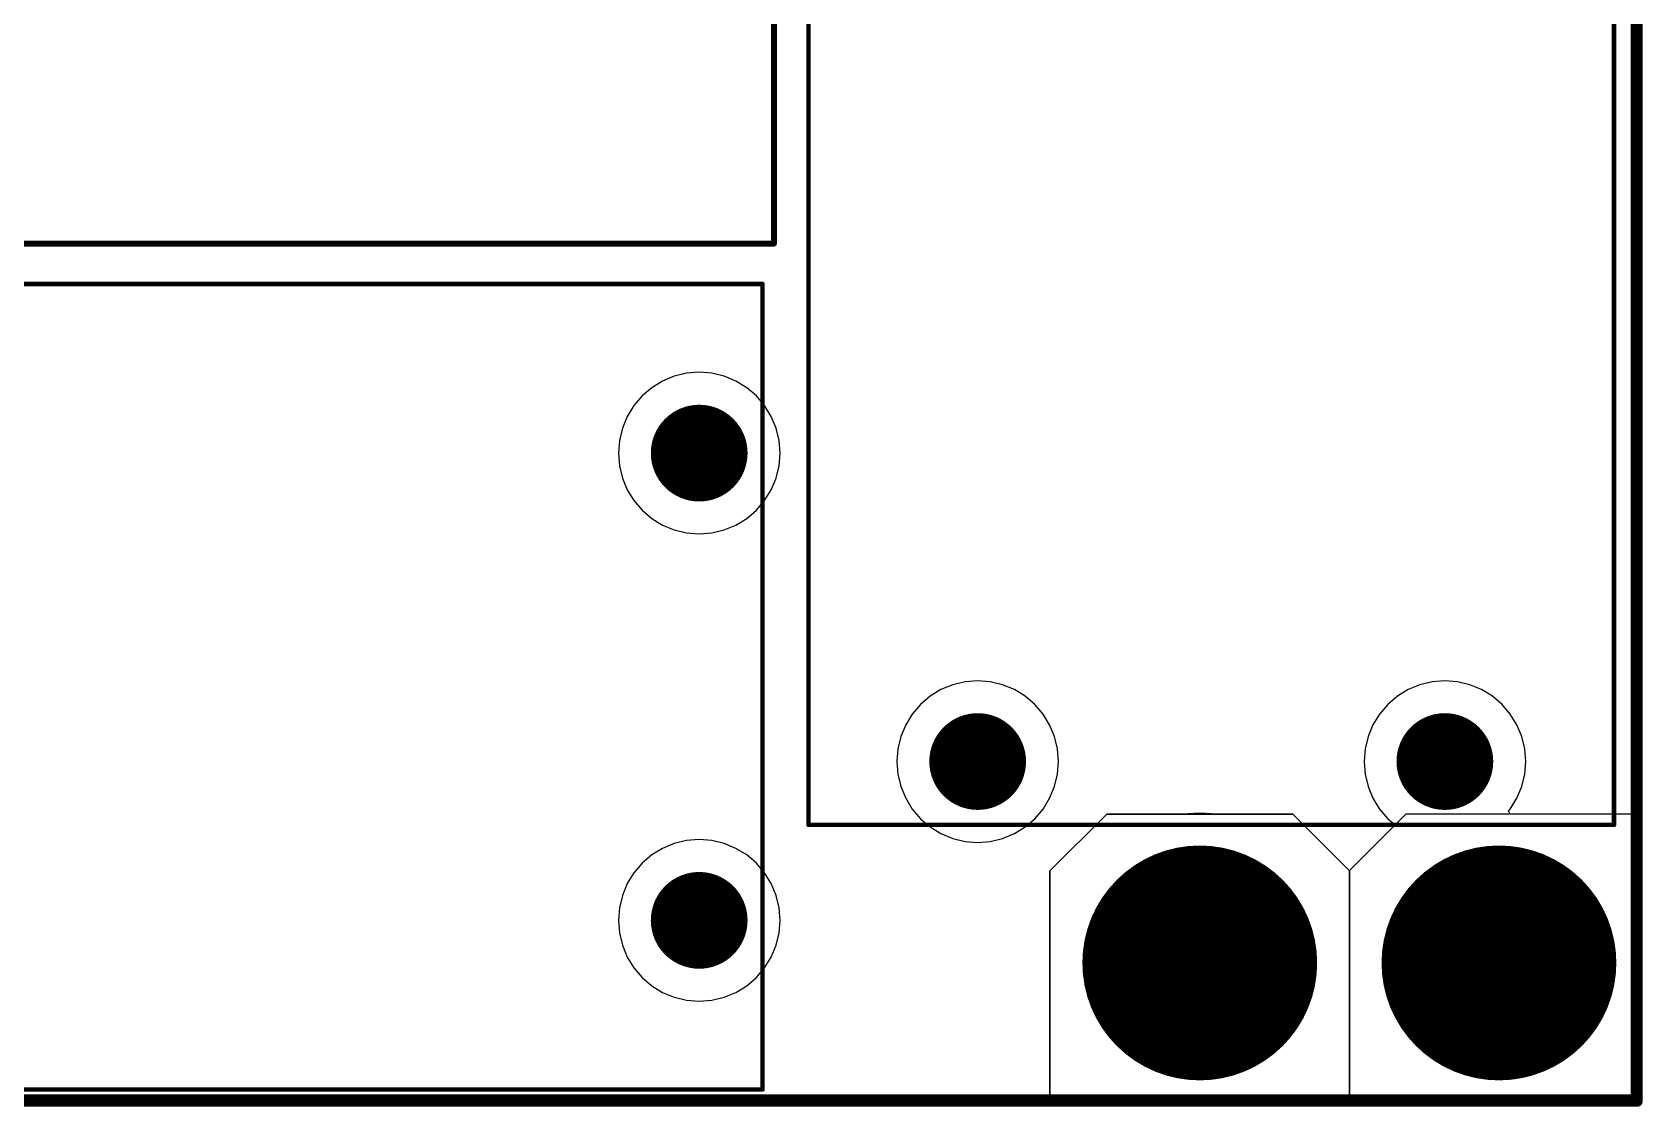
# Model space of a CAD drawing. Extents: x 69 to 227, y 90 to 377.
# Drawn here: x 145.3 to 215.3, y 90.2 to 136.9 of the extents above; entities that cross this region are included whole.
import ezdxf

# ---------------------------------------------------------------- set-up
doc = ezdxf.new("R2010")
doc.units = 0
doc.layers.get('0').update_dxf_attribs({"linetype": 'CONTINUOUS'})
for name, color, linetype in [('BOTTOMLAYER', 5, 'CONTINUOUS'), ('BOTTOMSOLDER', 6, 'CONTINUOUS'), ('MECHANICAL4', 56, 'CONTINUOUS'), ('MULTILAYER', 9, 'CONTINUOUS'), ('TOPLAYER', 1, 'CONTINUOUS'), ('TOPOVERLAY', 2, 'CONTINUOUS'), ('TOPSOLDER', 216, 'CONTINUOUS')]:
    doc.layers.add(name, color=color, linetype=linetype)

# ---------------------------------------------------------------- blocks, each defined once
blk = doc.blocks.new('C4AEOBW5400A3NJ_16')
at = {"layer": 'BOTTOMLAYER', "const_width": 2}
for points in [[(-27.25, 10.15, 1), (-25.25, 10.15, 1)], [(25.25, 10.15, 1), (27.25, 10.15, 1)], [(-27.25, -10.15, 1), (-25.25, -10.15, 1)], [(25.25, -10.15, 1), (27.25, -10.15, 1)]]:
    blk.add_lwpolyline(points, format="xyb", close=True, dxfattribs=at)
at = {"layer": 'BOTTOMSOLDER', "const_width": 2.102}
for points in [[(-27.301, 10.15, 1), (-25.199, 10.15, 1)], [(25.199, 10.15, 1), (27.301, 10.15, 1)], [(-27.301, -10.15, 1), (-25.199, -10.15, 1)], [(25.199, -10.15, 1), (27.301, -10.15, 1)]]:
    blk.add_lwpolyline(points, format="xyb", close=True, dxfattribs=at)
at = {"layer": 'MULTILAYER', "const_width": 2}
for points in [[(-27.25, 10.15, 1), (-25.25, 10.15, 1)], [(25.25, 10.15, 1), (27.25, 10.15, 1)], [(-27.25, -10.15, 1), (-25.25, -10.15, 1)], [(25.25, -10.15, 1), (27.25, -10.15, 1)]]:
    blk.add_lwpolyline(points, format="xyb", close=True, dxfattribs=at)
at = {"layer": 'TOPLAYER', "const_width": 2}
for points in [[(-27.25, 10.15, 1), (-25.25, 10.15, 1)], [(25.25, 10.15, 1), (27.25, 10.15, 1)], [(-27.25, -10.15, 1), (-25.25, -10.15, 1)], [(25.25, -10.15, 1), (27.25, -10.15, 1)]]:
    blk.add_lwpolyline(points, format="xyb", close=True, dxfattribs=at)
at = {"layer": 'TOPOVERLAY', "const_width": 0.2}
for points in [[(-29, -17.5), (-29, 17.5)], [(29, 17.5), (-29, 17.5)], [(29, -17.5), (29, 17.5)], [(29, -17.5), (-29, -17.5)]]:
    blk.add_lwpolyline(points, dxfattribs=at)
at = {"layer": 'TOPOVERLAY', "const_width": 0.1}
for points in [[(-29.05, 17.5, 1), (-28.95, 17.5, 1)], [(-29.05, 17.5, 1), (-28.95, 17.5, 1)], [(28.95, 17.5, 1), (29.05, 17.5, 1)], [(28.95, 17.5, 1), (29.05, 17.5, 1)], [(-29.05, -17.5, 1), (-28.95, -17.5, 1)], [(-29.05, -17.5, 1), (-28.95, -17.5, 1)], [(28.95, -17.5, 1), (29.05, -17.5, 1)], [(28.95, -17.5, 1), (29.05, -17.5, 1)]]:
    blk.add_lwpolyline(points, format="xyb", close=True, dxfattribs=at)
at = {"layer": 'TOPSOLDER', "const_width": 2.102}
for points in [[(-27.301, 10.15, 1), (-25.199, 10.15, 1)], [(25.199, 10.15, 1), (27.301, 10.15, 1)], [(-27.301, -10.15, 1), (-25.199, -10.15, 1)], [(25.199, -10.15, 1), (27.301, -10.15, 1)]]:
    blk.add_lwpolyline(points, format="xyb", close=True, dxfattribs=at)
blk = doc.blocks.new('C4AEOBW5400A3NJ_17')
at = {"layer": 'BOTTOMLAYER', "const_width": 2}
for points in [[(-27.25, 10.15, 1), (-25.25, 10.15, 1)], [(25.25, 10.15, 1), (27.25, 10.15, 1)], [(-27.25, -10.15, 1), (-25.25, -10.15, 1)], [(25.25, -10.15, 1), (27.25, -10.15, 1)]]:
    blk.add_lwpolyline(points, format="xyb", close=True, dxfattribs=at)
at = {"layer": 'BOTTOMSOLDER', "const_width": 2.102}
for points in [[(-27.301, 10.15, 1), (-25.199, 10.15, 1)], [(25.199, 10.15, 1), (27.301, 10.15, 1)], [(-27.301, -10.15, 1), (-25.199, -10.15, 1)], [(25.199, -10.15, 1), (27.301, -10.15, 1)]]:
    blk.add_lwpolyline(points, format="xyb", close=True, dxfattribs=at)
at = {"layer": 'MULTILAYER', "const_width": 2}
for points in [[(-27.25, 10.15, 1), (-25.25, 10.15, 1)], [(25.25, 10.15, 1), (27.25, 10.15, 1)], [(-27.25, -10.15, 1), (-25.25, -10.15, 1)], [(25.25, -10.15, 1), (27.25, -10.15, 1)]]:
    blk.add_lwpolyline(points, format="xyb", close=True, dxfattribs=at)
at = {"layer": 'TOPLAYER', "const_width": 2}
for points in [[(-27.25, 10.15, 1), (-25.25, 10.15, 1)], [(25.25, 10.15, 1), (27.25, 10.15, 1)], [(-27.25, -10.15, 1), (-25.25, -10.15, 1)], [(25.25, -10.15, 1), (27.25, -10.15, 1)]]:
    blk.add_lwpolyline(points, format="xyb", close=True, dxfattribs=at)
at = {"layer": 'TOPOVERLAY', "const_width": 0.2}
for points in [[(-29, 17.5), (-29, -17.5)], [(29, 17.5), (-29, 17.5)], [(29, 17.5), (29, -17.5)], [(29, -17.5), (-29, -17.5)]]:
    blk.add_lwpolyline(points, dxfattribs=at)
at = {"layer": 'TOPOVERLAY', "const_width": 0.1}
for points in [[(-29.05, 17.5, 1), (-28.95, 17.5, 1)], [(-29.05, 17.5, 1), (-28.95, 17.5, 1)], [(28.95, 17.5, 1), (29.05, 17.5, 1)], [(28.95, 17.5, 1), (29.05, 17.5, 1)], [(-29.05, -17.5, 1), (-28.95, -17.5, 1)], [(-29.05, -17.5, 1), (-28.95, -17.5, 1)], [(28.95, -17.5, 1), (29.05, -17.5, 1)], [(28.95, -17.5, 1), (29.05, -17.5, 1)]]:
    blk.add_lwpolyline(points, format="xyb", close=True, dxfattribs=at)
at = {"layer": 'TOPSOLDER', "const_width": 2.102}
for points in [[(-27.301, 10.15, 1), (-25.199, 10.15, 1)], [(25.199, 10.15, 1), (27.301, 10.15, 1)], [(-27.301, -10.15, 1), (-25.199, -10.15, 1)], [(25.199, -10.15, 1), (27.301, -10.15, 1)]]:
    blk.add_lwpolyline(points, format="xyb", close=True, dxfattribs=at)

msp = doc.modelspace()

# ---------------------------------------------------------------- linework, layer by layer
at = {"layer": 'BOTTOMLAYER'}
for p, q in [((214.745, 364.031), (214.745, 102.969)), ((185.265, 108.589), (184.756, 108.378)), ((185.801, 108.718), (185.265, 108.589)), ((186.35, 108.761), (185.801, 108.718)), ((186.899, 108.718), (186.35, 108.761)), ((187.435, 108.589), (186.899, 108.718)), ((187.944, 108.378), (187.435, 108.589)), ((205.565, 108.589), (205.056, 108.378)), ((206.101, 108.718), (205.565, 108.589)), ((206.65, 108.761), (206.101, 108.718)), ((207.199, 108.718), (206.65, 108.761)), ((207.735, 108.589), (207.199, 108.718)), ((208.244, 108.378), (207.735, 108.589)), ((184.286, 108.09), (183.867, 107.733)), ((184.756, 108.378), (184.286, 108.09)), ((188.414, 108.09), (187.944, 108.378)), ((188.833, 107.733), (188.414, 108.09)), ((204.586, 108.09), (204.167, 107.733)), ((205.056, 108.378), (204.586, 108.09)), ((208.714, 108.09), (208.244, 108.378)), ((209.133, 107.733), (208.714, 108.09)), ((183.51, 107.314), (183.222, 106.844)), ((183.867, 107.733), (183.51, 107.314)), ((189.19, 107.314), (188.833, 107.733)), ((189.478, 106.844), (189.19, 107.314)), ((203.81, 107.314), (203.522, 106.844)), ((204.167, 107.733), (203.81, 107.314)), ((209.49, 107.314), (209.133, 107.733)), ((209.778, 106.844), (209.49, 107.314)), ((183.222, 106.844), (183.011, 106.335)), ((189.689, 106.335), (189.478, 106.844)), ((203.522, 106.844), (203.311, 106.335)), ((209.989, 106.335), (209.778, 106.844)), ((182.882, 105.799), (182.839, 105.25)), ((183.011, 106.335), (182.882, 105.799)), ((189.818, 105.799), (189.689, 106.335)), ((189.861, 105.25), (189.818, 105.799)), ((203.182, 105.799), (203.139, 105.25)), ((203.311, 106.335), (203.182, 105.799)), ((210.118, 105.799), (209.989, 106.335)), ((210.161, 105.25), (210.118, 105.799)), ((182.839, 105.25), (182.882, 104.701)), ((189.818, 104.701), (189.861, 105.25)), ((203.139, 105.25), (203.182, 104.701)), ((210.118, 104.701), (210.161, 105.25)), ((182.882, 104.701), (183.011, 104.165)), ((189.689, 104.165), (189.818, 104.701)), ((203.182, 104.701), (203.311, 104.165)), ((209.989, 104.165), (210.118, 104.701)), ((183.011, 104.165), (183.222, 103.656)), ((183.222, 103.656), (183.51, 103.186)), ((189.19, 103.186), (189.478, 103.656)), ((189.478, 103.656), (189.689, 104.165)), ((203.311, 104.165), (203.522, 103.656)), ((203.522, 103.656), (203.81, 103.186)), ((209.49, 103.186), (209.778, 103.656)), ((209.778, 103.656), (209.989, 104.165)), ((183.51, 103.186), (183.867, 102.767)), ((188.833, 102.767), (189.19, 103.186)), ((204.959, 102.969), (202.49, 100.5)), ((203.81, 103.186), (204.167, 102.767)), ((215, 102.969), (204.959, 102.969)), ((209.417, 103.101), (209.49, 103.186)), ((209.467, 102.984), (209.417, 103.101)), ((209.729, 102.969), (209.467, 102.984)), ((214.745, 102.969), (209.729, 102.969)), ((215, 90.5), (215, 102.969)), ((183.867, 102.767), (184.286, 102.41)), ((184.286, 102.41), (184.756, 102.122)), ((187.944, 102.122), (188.414, 102.41)), ((188.414, 102.41), (188.833, 102.767)), ((204.419, 102.43), (202.49, 100.5)), ((204.167, 102.767), (204.414, 102.557)), ((204.414, 102.557), (204.419, 102.43)), ((184.756, 102.122), (185.265, 101.911)), ((185.265, 101.911), (185.801, 101.782)), ((185.801, 101.782), (186.35, 101.739)), ((186.35, 101.739), (186.899, 101.782)), ((186.899, 101.782), (187.435, 101.911)), ((187.435, 101.911), (187.944, 102.122)), ((202.49, 100.5), (202.49, 90.5)), ((202.49, 100.5), (202.49, 90.755)), ((202.49, 90.755), (106.51, 90.755)), ((202.49, 90.5), (215, 90.5))]:
    msp.add_line(p, q, dxfattribs=at)
for points, const_width in [([(193.5, 96.5, 1), (198.5, 96.5, 1)], 5), ([(206.5, 96.5, 1), (211.5, 96.5, 1)], 5), ([(195.75, 100, 1), (196.25, 100, 1)], 0.5), ([(208.75, 100, 1), (209.25, 100, 1)], 0.5), ([(194, 99.531, 1), (194.5, 99.531, 1)], 0.5), ([(197.5, 99.531, 1), (198, 99.531, 1)], 0.5), ([(207, 99.531, 1), (207.5, 99.531, 1)], 0.5), ([(210.5, 99.531, 1), (211, 99.531, 1)], 0.5), ([(192.719, 98.25, 1), (193.219, 98.25, 1)], 0.5), ([(198.781, 98.25, 1), (199.281, 98.25, 1)], 0.5), ([(205.719, 98.25, 1), (206.219, 98.25, 1)], 0.5), ([(211.781, 98.25, 1), (212.281, 98.25, 1)], 0.5), ([(192.25, 96.5, 1), (192.75, 96.5, 1)], 0.5), ([(199.25, 96.5, 1), (199.75, 96.5, 1)], 0.5), ([(205.25, 96.5, 1), (205.75, 96.5, 1)], 0.5), ([(212.25, 96.5, 1), (212.75, 96.5, 1)], 0.5), ([(192.719, 94.75, 1), (193.219, 94.75, 1)], 0.5), ([(198.781, 94.75, 1), (199.281, 94.75, 1)], 0.5), ([(205.719, 94.75, 1), (206.219, 94.75, 1)], 0.5), ([(211.781, 94.75, 1), (212.281, 94.75, 1)], 0.5), ([(194, 93.469, 1), (194.5, 93.469, 1)], 0.5), ([(197.5, 93.469, 1), (198, 93.469, 1)], 0.5), ([(207, 93.469, 1), (207.5, 93.469, 1)], 0.5), ([(210.5, 93.469, 1), (211, 93.469, 1)], 0.5), ([(195.75, 93, 1), (196.25, 93, 1)], 0.5), ([(208.75, 93, 1), (209.25, 93, 1)], 0.5)]:
    msp.add_lwpolyline(points, format="xyb", close=True, dxfattribs=dict(at, const_width=const_width))
at = {"layer": 'BOTTOMSOLDER'}
for points, const_width in [([(193.449, 96.5, 1), (198.551, 96.5, 1)], 5.102), ([(206.449, 96.5, 1), (211.551, 96.5, 1)], 5.102), ([(193.949, 99.531, 1), (194.551, 99.531, 1)], 0.602), ([(195.699, 100, 1), (196.301, 100, 1)], 0.602), ([(197.449, 99.531, 1), (198.051, 99.531, 1)], 0.602), ([(206.949, 99.531, 1), (207.551, 99.531, 1)], 0.602), ([(208.699, 100, 1), (209.301, 100, 1)], 0.602), ([(210.449, 99.531, 1), (211.051, 99.531, 1)], 0.602), ([(192.668, 98.25, 1), (193.27, 98.25, 1)], 0.602), ([(198.73, 98.25, 1), (199.332, 98.25, 1)], 0.602), ([(205.668, 98.25, 1), (206.27, 98.25, 1)], 0.602), ([(211.73, 98.25, 1), (212.332, 98.25, 1)], 0.602), ([(192.199, 96.5, 1), (192.801, 96.5, 1)], 0.602), ([(199.199, 96.5, 1), (199.801, 96.5, 1)], 0.602), ([(205.199, 96.5, 1), (205.801, 96.5, 1)], 0.602), ([(212.199, 96.5, 1), (212.801, 96.5, 1)], 0.602), ([(192.668, 94.75, 1), (193.27, 94.75, 1)], 0.602), ([(198.73, 94.75, 1), (199.332, 94.75, 1)], 0.602), ([(205.668, 94.75, 1), (206.27, 94.75, 1)], 0.602), ([(211.73, 94.75, 1), (212.332, 94.75, 1)], 0.602), ([(193.949, 93.469, 1), (194.551, 93.469, 1)], 0.602), ([(197.449, 93.469, 1), (198.051, 93.469, 1)], 0.602), ([(206.949, 93.469, 1), (207.551, 93.469, 1)], 0.602), ([(210.449, 93.469, 1), (211.051, 93.469, 1)], 0.602), ([(195.699, 93, 1), (196.301, 93, 1)], 0.602), ([(208.699, 93, 1), (209.301, 93, 1)], 0.602)]:
    msp.add_lwpolyline(points, format="xyb", close=True, dxfattribs=dict(at, const_width=const_width))
at = {"layer": 'MECHANICAL4', "const_width": 0.5}
for points in [[(215, 376.5), (215, 90.5)], [(81, 90.5), (215, 90.5)]]:
    msp.add_lwpolyline(points, dxfattribs=at)
at = {"layer": 'MECHANICAL4', "const_width": 0.25}
msp.add_lwpolyline([(214.875, 90.5, 1), (215.125, 90.5, 1)], format="xyb", close=True, dxfattribs=at)
msp.add_lwpolyline([(214.875, 90.5, 1), (215.125, 90.5, 1)], format="xyb", close=True, dxfattribs=at)
at = {"layer": 'MULTILAYER'}
for points, const_width in [([(193.5, 96.5, 1), (198.5, 96.5, 1)], 5), ([(206.5, 96.5, 1), (211.5, 96.5, 1)], 5), ([(195.75, 100, 1), (196.25, 100, 1)], 0.5), ([(208.75, 100, 1), (209.25, 100, 1)], 0.5), ([(194, 99.531, 1), (194.5, 99.531, 1)], 0.5), ([(197.5, 99.531, 1), (198, 99.531, 1)], 0.5), ([(207, 99.531, 1), (207.5, 99.531, 1)], 0.5), ([(210.5, 99.531, 1), (211, 99.531, 1)], 0.5), ([(192.719, 98.25, 1), (193.219, 98.25, 1)], 0.5), ([(198.781, 98.25, 1), (199.281, 98.25, 1)], 0.5), ([(205.719, 98.25, 1), (206.219, 98.25, 1)], 0.5), ([(211.781, 98.25, 1), (212.281, 98.25, 1)], 0.5), ([(192.25, 96.5, 1), (192.75, 96.5, 1)], 0.5), ([(199.25, 96.5, 1), (199.75, 96.5, 1)], 0.5), ([(205.25, 96.5, 1), (205.75, 96.5, 1)], 0.5), ([(212.25, 96.5, 1), (212.75, 96.5, 1)], 0.5), ([(192.719, 94.75, 1), (193.219, 94.75, 1)], 0.5), ([(198.781, 94.75, 1), (199.281, 94.75, 1)], 0.5), ([(205.719, 94.75, 1), (206.219, 94.75, 1)], 0.5), ([(211.781, 94.75, 1), (212.281, 94.75, 1)], 0.5), ([(194, 93.469, 1), (194.5, 93.469, 1)], 0.5), ([(197.5, 93.469, 1), (198, 93.469, 1)], 0.5), ([(207, 93.469, 1), (207.5, 93.469, 1)], 0.5), ([(210.5, 93.469, 1), (211, 93.469, 1)], 0.5), ([(195.75, 93, 1), (196.25, 93, 1)], 0.5), ([(208.75, 93, 1), (209.25, 93, 1)], 0.5)]:
    msp.add_lwpolyline(points, format="xyb", close=True, dxfattribs=dict(at, const_width=const_width))
at = {"layer": 'TOPLAYER'}
for p, q in [((214.745, 376.245), (214.745, 90.755)), ((172.656, 121.778), (172.186, 121.49)), ((173.165, 121.989), (172.656, 121.778)), ((173.701, 122.118), (173.165, 121.989)), ((174.25, 122.161), (173.701, 122.118)), ((174.799, 122.118), (174.25, 122.161)), ((175.335, 121.989), (174.799, 122.118)), ((175.844, 121.778), (175.335, 121.989)), ((176.314, 121.49), (175.844, 121.778)), ((171.767, 121.133), (171.41, 120.714)), ((172.186, 121.49), (171.767, 121.133)), ((176.733, 121.133), (176.314, 121.49)), ((177.09, 120.714), (176.733, 121.133)), ((171.41, 120.714), (171.122, 120.244)), ((177.378, 120.244), (177.09, 120.714)), ((170.911, 119.735), (170.782, 119.199)), ((171.122, 120.244), (170.911, 119.735)), ((177.589, 119.735), (177.378, 120.244)), ((177.718, 119.199), (177.589, 119.735)), ((170.782, 119.199), (170.739, 118.65)), ((177.761, 118.65), (177.718, 119.199)), ((170.739, 118.65), (170.782, 118.101)), ((177.718, 118.101), (177.761, 118.65)), ((170.782, 118.101), (170.911, 117.565)), ((177.589, 117.565), (177.718, 118.101)), ((170.911, 117.565), (171.122, 117.056)), ((171.122, 117.056), (171.41, 116.586)), ((177.09, 116.586), (177.378, 117.056)), ((177.378, 117.056), (177.589, 117.565)), ((171.41, 116.586), (171.767, 116.167)), ((176.733, 116.167), (177.09, 116.586)), ((171.767, 116.167), (172.186, 115.81)), ((172.186, 115.81), (172.656, 115.522)), ((172.656, 115.522), (173.165, 115.311)), ((175.335, 115.311), (175.844, 115.522)), ((175.844, 115.522), (176.314, 115.81)), ((176.314, 115.81), (176.733, 116.167)), ((173.165, 115.311), (173.701, 115.182)), ((173.701, 115.182), (174.25, 115.139)), ((174.25, 115.139), (174.799, 115.182)), ((174.799, 115.182), (175.335, 115.311)), ((189.49, 100.5), (191.959, 102.969)), ((191.959, 102.969), (189.49, 100.5)), ((191.959, 102.969), (200.041, 102.969)), ((195.271, 102.969), (191.959, 102.969)), ((196, 103.01), (195.271, 102.969)), ((196.729, 102.969), (196, 103.01)), ((200.041, 102.969), (196.729, 102.969)), ((200.041, 102.969), (202.51, 100.5)), ((202.51, 100.5), (200.041, 102.969)), ((172.656, 101.478), (172.186, 101.19)), ((173.165, 101.689), (172.656, 101.478)), ((173.701, 101.818), (173.165, 101.689)), ((174.25, 101.861), (173.701, 101.818)), ((174.799, 101.818), (174.25, 101.861)), ((175.335, 101.689), (174.799, 101.818)), ((175.844, 101.478), (175.335, 101.689)), ((176.314, 101.19), (175.844, 101.478)), ((171.767, 100.833), (171.41, 100.414)), ((172.186, 101.19), (171.767, 100.833)), ((176.733, 100.833), (176.314, 101.19)), ((177.09, 100.414), (176.733, 100.833)), ((171.41, 100.414), (171.122, 99.944)), ((177.378, 99.944), (177.09, 100.414)), ((189.49, 90.5), (189.49, 100.5)), ((189.49, 100.5), (189.49, 90.755)), ((202.51, 100.5), (202.51, 90.5)), ((202.51, 90.755), (202.51, 100.5)), ((170.911, 99.435), (170.782, 98.899)), ((171.122, 99.944), (170.911, 99.435)), ((177.589, 99.435), (177.378, 99.944)), ((177.718, 98.899), (177.589, 99.435)), ((170.782, 98.899), (170.739, 98.35)), ((177.761, 98.35), (177.718, 98.899)), ((170.739, 98.35), (170.782, 97.801)), ((177.718, 97.801), (177.761, 98.35)), ((170.782, 97.801), (170.911, 97.265)), ((177.589, 97.265), (177.718, 97.801)), ((170.911, 97.265), (171.122, 96.756)), ((171.122, 96.756), (171.41, 96.286)), ((177.09, 96.286), (177.378, 96.756)), ((177.378, 96.756), (177.589, 97.265)), ((171.41, 96.286), (171.767, 95.867)), ((176.733, 95.867), (177.09, 96.286)), ((171.767, 95.867), (172.186, 95.51)), ((172.186, 95.51), (172.656, 95.222)), ((172.656, 95.222), (173.165, 95.011)), ((175.335, 95.011), (175.844, 95.222)), ((175.844, 95.222), (176.314, 95.51)), ((176.314, 95.51), (176.733, 95.867)), ((173.165, 95.011), (173.701, 94.882)), ((173.701, 94.882), (174.25, 94.839)), ((174.25, 94.839), (174.799, 94.882)), ((174.799, 94.882), (175.335, 95.011)), ((189.49, 90.755), (93.51, 90.755)), ((202.51, 90.5), (189.49, 90.5)), ((214.745, 90.755), (202.51, 90.755))]:
    msp.add_line(p, q, dxfattribs=at)
for points, const_width in [([(193.5, 96.5, 1), (198.5, 96.5, 1)], 5), ([(206.5, 96.5, 1), (211.5, 96.5, 1)], 5), ([(195.75, 100, 1), (196.25, 100, 1)], 0.5), ([(208.75, 100, 1), (209.25, 100, 1)], 0.5), ([(194, 99.531, 1), (194.5, 99.531, 1)], 0.5), ([(197.5, 99.531, 1), (198, 99.531, 1)], 0.5), ([(207, 99.531, 1), (207.5, 99.531, 1)], 0.5), ([(210.5, 99.531, 1), (211, 99.531, 1)], 0.5), ([(192.719, 98.25, 1), (193.219, 98.25, 1)], 0.5), ([(198.781, 98.25, 1), (199.281, 98.25, 1)], 0.5), ([(205.719, 98.25, 1), (206.219, 98.25, 1)], 0.5), ([(211.781, 98.25, 1), (212.281, 98.25, 1)], 0.5), ([(192.25, 96.5, 1), (192.75, 96.5, 1)], 0.5), ([(199.25, 96.5, 1), (199.75, 96.5, 1)], 0.5), ([(205.25, 96.5, 1), (205.75, 96.5, 1)], 0.5), ([(212.25, 96.5, 1), (212.75, 96.5, 1)], 0.5), ([(192.719, 94.75, 1), (193.219, 94.75, 1)], 0.5), ([(198.781, 94.75, 1), (199.281, 94.75, 1)], 0.5), ([(205.719, 94.75, 1), (206.219, 94.75, 1)], 0.5), ([(211.781, 94.75, 1), (212.281, 94.75, 1)], 0.5), ([(194, 93.469, 1), (194.5, 93.469, 1)], 0.5), ([(197.5, 93.469, 1), (198, 93.469, 1)], 0.5), ([(207, 93.469, 1), (207.5, 93.469, 1)], 0.5), ([(210.5, 93.469, 1), (211, 93.469, 1)], 0.5), ([(195.75, 93, 1), (196.25, 93, 1)], 0.5), ([(208.75, 93, 1), (209.25, 93, 1)], 0.5)]:
    msp.add_lwpolyline(points, format="xyb", close=True, dxfattribs=dict(at, const_width=const_width))
at = {"layer": 'TOPOVERLAY', "const_width": 0.25}
for points in [[(177.5, 127.75), (177.5, 169.75)], [(118.5, 127.75), (177.5, 127.75)]]:
    msp.add_lwpolyline(points, dxfattribs=at)
at = {"layer": 'TOPOVERLAY', "const_width": 0.125}
msp.add_lwpolyline([(177.438, 127.75, 1), (177.562, 127.75, 1)], format="xyb", close=True, dxfattribs=at)
msp.add_lwpolyline([(177.438, 127.75, 1), (177.562, 127.75, 1)], format="xyb", close=True, dxfattribs=at)
at = {"layer": 'TOPSOLDER'}
for points, const_width in [([(193.449, 96.5, 1), (198.551, 96.5, 1)], 5.102), ([(206.449, 96.5, 1), (211.551, 96.5, 1)], 5.102), ([(193.949, 99.531, 1), (194.551, 99.531, 1)], 0.602), ([(195.699, 100, 1), (196.301, 100, 1)], 0.602), ([(197.449, 99.531, 1), (198.051, 99.531, 1)], 0.602), ([(206.949, 99.531, 1), (207.551, 99.531, 1)], 0.602), ([(208.699, 100, 1), (209.301, 100, 1)], 0.602), ([(210.449, 99.531, 1), (211.051, 99.531, 1)], 0.602), ([(192.668, 98.25, 1), (193.27, 98.25, 1)], 0.602), ([(198.73, 98.25, 1), (199.332, 98.25, 1)], 0.602), ([(205.668, 98.25, 1), (206.27, 98.25, 1)], 0.602), ([(211.73, 98.25, 1), (212.332, 98.25, 1)], 0.602), ([(192.199, 96.5, 1), (192.801, 96.5, 1)], 0.602), ([(199.199, 96.5, 1), (199.801, 96.5, 1)], 0.602), ([(205.199, 96.5, 1), (205.801, 96.5, 1)], 0.602), ([(212.199, 96.5, 1), (212.801, 96.5, 1)], 0.602), ([(192.668, 94.75, 1), (193.27, 94.75, 1)], 0.602), ([(198.73, 94.75, 1), (199.332, 94.75, 1)], 0.602), ([(205.668, 94.75, 1), (206.27, 94.75, 1)], 0.602), ([(211.73, 94.75, 1), (212.332, 94.75, 1)], 0.602), ([(193.949, 93.469, 1), (194.551, 93.469, 1)], 0.602), ([(197.449, 93.469, 1), (198.051, 93.469, 1)], 0.602), ([(206.949, 93.469, 1), (207.551, 93.469, 1)], 0.602), ([(210.449, 93.469, 1), (211.051, 93.469, 1)], 0.602), ([(195.699, 93, 1), (196.301, 93, 1)], 0.602), ([(208.699, 93, 1), (209.301, 93, 1)], 0.602)]:
    msp.add_lwpolyline(points, format="xyb", close=True, dxfattribs=dict(at, const_width=const_width))

# ---------------------------------------------------------------- block references
for name, p, rotation in [('C4AEOBW5400A3NJ_16', (196.5, 131.5), 270), ('C4AEOBW5400A3NJ_17', (148, 108.5), 180)]:
    msp.add_blockref(name, p, dxfattribs=dict(rotation=rotation))

doc.saveas('drawing.dxf')
